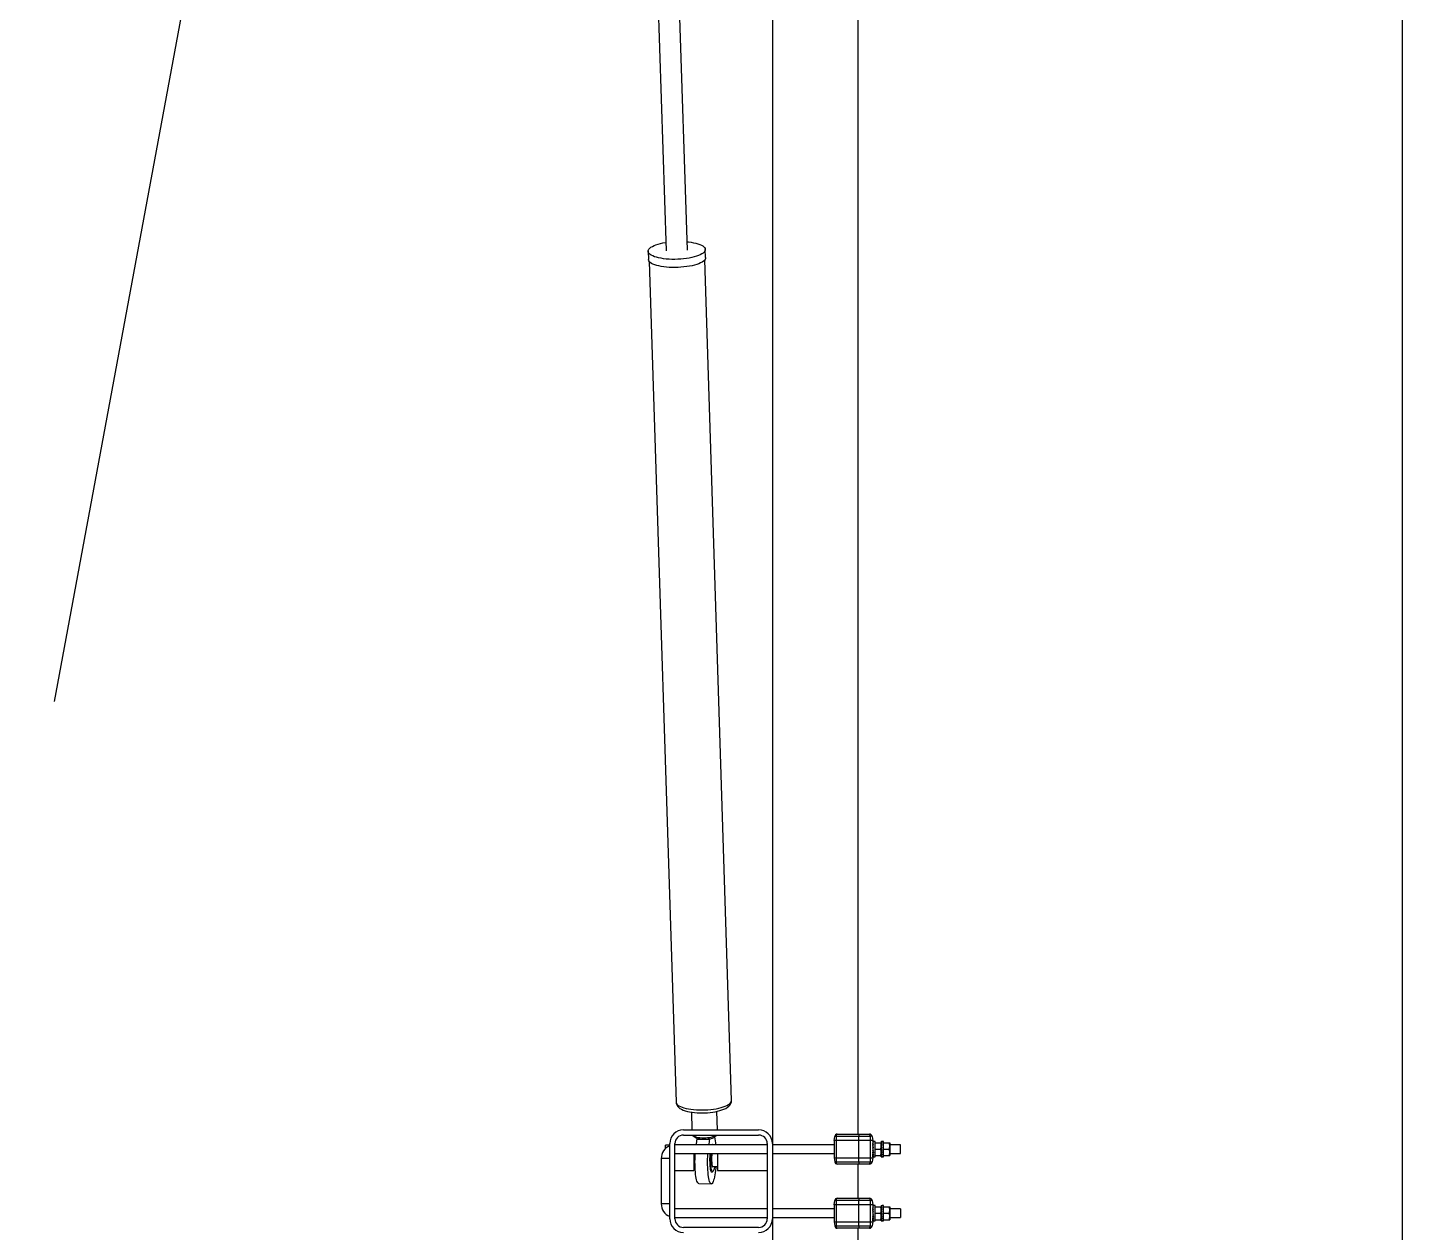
# Model space of a CAD drawing. Header units: feet. Extents: x 0.3 to 98.5, y -18.6 to 31.5.
# Drawn here: x 87.073 to 88.375, y -6.247 to -5.107 of the extents above; entities that cross this region are included whole.
import ezdxf

# ---------------------------------------------------------------- set-up
doc = ezdxf.new("R2010")
doc.units = ezdxf.units.FT
doc.header["$MEASUREMENT"] = 0
doc.layers.add('G-NPLT', color=67, linetype='Continuous', plot=False)

msp = doc.modelspace()

# ---------------------------------------------------------------- linework, layer by layer
at = {"color": 7, "linetype": 'Continuous', "lineweight": 25}
for p, q in [((87.66445, -4.90342), (87.67768, -5.318)), ((87.6979, -5.31735), (87.68467, -4.90275)), ((87.77832, -4.95649), (87.77832, -8.19363)), ((87.85931, -4.95649), (87.85931, -6.15409)), ((87.66069, -5.31854), (87.66094, -5.32622)), ((87.71513, -5.32449), (87.71488, -5.31681)), ((87.66181, -5.32825), (87.68719, -6.1238)), ((87.73977, -6.12212), (87.71439, -5.32657)), ((87.70166, -6.13328), (87.7022, -6.15004)), ((87.72649, -6.15004), (87.72593, -6.13251)), ((87.69415, -6.15004), (87.76537, -6.15004)), ((87.69415, -6.1549), (87.76537, -6.1549)), ((87.70304, -6.15531), (87.70513, -6.15706)), ((87.72398, -6.15646), (87.72562, -6.1549)), ((87.8369, -6.16016), (87.83738, -6.15622)), ((87.83886, -6.15622), (87.83874, -6.16016)), ((87.87089, -6.15622), (87.83886, -6.15622)), ((87.83979, -6.15409), (87.87042, -6.15409)), ((87.86002, -6.15622), (87.85996, -6.16016)), ((87.87089, -6.15622), (87.87089, -6.18028)), ((87.87283, -6.15622), (87.87331, -6.16016)), ((87.6812, -6.16461), (87.67716, -6.16461)), ((87.67716, -6.16775), (87.67716, -6.16461)), ((87.6812, -6.23421), (87.6812, -6.16299)), ((87.68606, -6.23421), (87.68606, -6.16299)), ((87.77346, -6.1642), (87.68606, -6.1642)), ((87.70722, -6.15808), (87.70688, -6.15872)), ((87.70688, -6.15872), (87.71884, -6.15901)), ((87.71918, -6.15836), (87.71884, -6.15901)), ((87.77346, -6.16299), (87.77346, -6.23421)), ((87.8369, -6.1642), (87.77832, -6.1642)), ((87.87331, -6.16016), (87.8369, -6.16016)), ((87.8369, -6.16016), (87.8369, -6.17634)), ((87.83874, -6.16016), (87.83874, -6.17634)), ((87.85996, -6.16016), (87.85996, -6.17634)), ((87.87331, -6.16016), (87.87331, -6.17634)), ((87.87331, -6.16097), (87.87412, -6.16097)), ((87.87331, -6.16097), (87.87334, -6.16141)), ((87.87331, -6.16141), (87.87412, -6.16141)), ((87.87331, -6.16141), (87.87339, -6.16267)), ((87.87337, -6.16235), (87.87331, -6.16235)), ((87.87331, -6.16267), (87.87412, -6.16267)), ((87.87331, -6.16267), (87.87339, -6.16373)), ((87.87331, -6.16461), (87.87412, -6.16461)), ((87.87331, -6.16461), (87.87339, -6.1653)), ((87.87412, -6.16952), (87.87331, -6.16699)), ((87.87331, -6.16699), (87.87412, -6.16699)), ((87.87331, -6.16952), (87.87339, -6.16927)), ((87.87331, -6.16952), (87.87412, -6.16952)), ((87.87339, -6.16927), (87.87405, -6.16927)), ((87.87558, -6.16097), (87.87412, -6.16097)), ((87.87558, -6.17553), (87.87558, -6.16097)), ((87.87558, -6.16218), (87.88141, -6.16218)), ((87.87558, -6.16825), (87.88086, -6.16825)), ((87.88141, -6.16097), (87.88222, -6.16097)), ((87.88141, -6.16097), (87.88143, -6.16141)), ((87.88141, -6.16141), (87.88222, -6.16141)), ((87.88141, -6.16141), (87.88148, -6.16267)), ((87.88141, -6.16218), (87.88141, -6.17432)), ((87.88146, -6.16235), (87.88141, -6.16235)), ((87.88141, -6.16267), (87.88222, -6.16267)), ((87.88141, -6.16267), (87.88148, -6.16373)), ((87.88141, -6.16461), (87.88222, -6.16461)), ((87.88141, -6.16461), (87.88148, -6.1653)), ((87.88222, -6.16952), (87.88141, -6.16699)), ((87.88141, -6.16699), (87.88222, -6.16699)), ((87.88141, -6.16952), (87.88148, -6.16927)), ((87.88141, -6.16952), (87.88222, -6.16952)), ((87.88148, -6.16927), (87.88214, -6.16927)), ((87.88367, -6.16097), (87.88222, -6.16097)), ((87.88367, -6.17553), (87.88367, -6.16097)), ((87.88367, -6.16218), (87.8895, -6.16218)), ((87.88367, -6.16825), (87.88896, -6.16825)), ((87.8895, -6.16218), (87.8895, -6.17432)), ((87.89971, -6.1642), (87.8895, -6.1642)), ((87.89971, -6.1723), (87.89971, -6.1642)), ((87.67311, -6.17715), (87.67311, -6.22004)), ((87.68606, -6.1723), (87.77346, -6.1723)), ((87.70386, -6.1723), (87.70386, -6.18848)), ((87.72652, -6.1723), (87.72652, -6.18848)), ((87.77832, -6.1723), (87.8369, -6.1723)), ((87.8369, -6.17634), (87.87331, -6.17634)), ((87.8369, -6.17634), (87.83738, -6.18028)), ((87.83874, -6.17634), (87.83886, -6.18028)), ((87.83886, -6.18028), (87.87089, -6.18028)), ((87.87042, -6.18241), (87.83979, -6.18241)), ((87.85931, -6.18241), (87.85931, -6.21478)), ((87.85996, -6.17634), (87.86002, -6.18028)), ((87.87331, -6.17634), (87.87283, -6.18028)), ((87.87331, -6.17189), (87.87339, -6.1712)), ((87.87331, -6.17189), (87.87412, -6.17189)), ((87.87331, -6.17383), (87.87339, -6.17277)), ((87.87331, -6.17383), (87.87412, -6.17383)), ((87.87331, -6.1751), (87.87338, -6.17396)), ((87.87331, -6.17415), (87.87337, -6.17415)), ((87.87331, -6.1751), (87.87412, -6.1751)), ((87.87331, -6.17553), (87.87334, -6.17512)), ((87.87331, -6.17553), (87.87558, -6.17553)), ((87.87339, -6.1712), (87.87388, -6.1712)), ((87.87339, -6.17277), (87.87365, -6.17277)), ((87.87558, -6.17432), (87.88141, -6.17432)), ((87.88141, -6.17189), (87.88148, -6.1712)), ((87.88141, -6.17189), (87.88222, -6.17189)), ((87.88141, -6.17383), (87.88148, -6.17277)), ((87.88141, -6.17383), (87.88222, -6.17383)), ((87.88141, -6.1751), (87.88147, -6.17396)), ((87.88141, -6.17415), (87.88146, -6.17415)), ((87.88141, -6.1751), (87.88222, -6.1751)), ((87.88141, -6.17553), (87.88143, -6.17512)), ((87.88141, -6.17553), (87.88367, -6.17553)), ((87.88148, -6.1712), (87.88197, -6.1712)), ((87.88148, -6.17277), (87.88174, -6.17277)), ((87.88367, -6.17432), (87.8895, -6.17432)), ((87.8895, -6.1723), (87.89971, -6.1723)), ((87.68606, -6.18848), (87.70386, -6.18848)), ((87.70386, -6.18484), (87.70519, -6.18484)), ((87.72171, -6.18484), (87.72652, -6.18484)), ((87.72652, -6.18848), (87.77346, -6.18848)), ((87.70863, -6.20088), (87.72059, -6.20116)), ((87.8369, -6.22085), (87.83738, -6.21692)), ((87.87331, -6.22085), (87.8369, -6.22085)), ((87.8369, -6.22085), (87.8369, -6.23704)), ((87.83886, -6.21692), (87.83874, -6.22085)), ((87.83874, -6.22085), (87.83874, -6.23704)), ((87.87089, -6.21692), (87.83886, -6.21692)), ((87.83979, -6.21478), (87.87042, -6.21478)), ((87.86002, -6.21692), (87.85996, -6.22085)), ((87.85996, -6.22085), (87.85996, -6.23704)), ((87.87089, -6.21692), (87.87089, -6.24098)), ((87.87283, -6.21692), (87.87331, -6.22085)), ((87.87331, -6.22085), (87.87331, -6.23704)), ((87.87331, -6.22166), (87.87412, -6.22166)), ((87.87331, -6.22166), (87.87334, -6.2221)), ((87.87558, -6.22166), (87.87412, -6.22166)), ((87.87558, -6.23623), (87.87558, -6.22166)), ((87.88141, -6.22166), (87.88222, -6.22166)), ((87.88141, -6.22166), (87.88143, -6.2221)), ((87.88367, -6.22166), (87.88222, -6.22166)), ((87.88367, -6.23623), (87.88367, -6.22166)), ((87.77346, -6.2249), (87.68606, -6.2249)), ((87.68606, -6.23299), (87.77346, -6.23299)), ((87.8369, -6.2249), (87.77832, -6.2249)), ((87.77832, -6.23299), (87.8369, -6.23299)), ((87.87331, -6.2221), (87.87412, -6.2221)), ((87.87331, -6.2221), (87.87339, -6.22337)), ((87.87337, -6.22305), (87.87331, -6.22305)), ((87.87331, -6.22337), (87.87412, -6.22337)), ((87.87331, -6.22337), (87.87339, -6.22443)), ((87.87331, -6.22531), (87.87412, -6.22531)), ((87.87331, -6.22531), (87.87339, -6.226)), ((87.87412, -6.23021), (87.87331, -6.22768)), ((87.87331, -6.22768), (87.87412, -6.22768)), ((87.87331, -6.23021), (87.87339, -6.22997)), ((87.87331, -6.23021), (87.87412, -6.23021)), ((87.87331, -6.23259), (87.87339, -6.2319)), ((87.87331, -6.23259), (87.87412, -6.23259)), ((87.87331, -6.23453), (87.87339, -6.23346)), ((87.87331, -6.23453), (87.87412, -6.23453)), ((87.87331, -6.23579), (87.87338, -6.23466)), ((87.87339, -6.22997), (87.87405, -6.22997)), ((87.87339, -6.2319), (87.87388, -6.2319)), ((87.87339, -6.23346), (87.87365, -6.23346)), ((87.87558, -6.22288), (87.88141, -6.22288)), ((87.87558, -6.22895), (87.88086, -6.22895)), ((87.88141, -6.2221), (87.88222, -6.2221)), ((87.88141, -6.2221), (87.88148, -6.22337)), ((87.88141, -6.22288), (87.88141, -6.23502)), ((87.88146, -6.22305), (87.88141, -6.22305)), ((87.88141, -6.22337), (87.88222, -6.22337)), ((87.88141, -6.22337), (87.88148, -6.22443)), ((87.88141, -6.22531), (87.88222, -6.22531)), ((87.88141, -6.22531), (87.88148, -6.226)), ((87.88222, -6.23021), (87.88141, -6.22768)), ((87.88141, -6.22768), (87.88222, -6.22768)), ((87.88141, -6.23021), (87.88148, -6.22997)), ((87.88141, -6.23021), (87.88222, -6.23021)), ((87.88141, -6.23259), (87.88148, -6.2319)), ((87.88141, -6.23259), (87.88222, -6.23259)), ((87.88141, -6.23453), (87.88148, -6.23346)), ((87.88141, -6.23453), (87.88222, -6.23453)), ((87.88141, -6.23579), (87.88147, -6.23466)), ((87.88148, -6.22997), (87.88214, -6.22997)), ((87.88148, -6.2319), (87.88197, -6.2319)), ((87.88148, -6.23346), (87.88174, -6.23346)), ((87.88367, -6.22288), (87.8895, -6.22288)), ((87.88367, -6.22895), (87.88896, -6.22895)), ((87.8895, -6.22288), (87.8895, -6.23502)), ((87.89971, -6.2249), (87.8895, -6.2249)), ((87.8895, -6.23299), (87.89971, -6.23299)), ((87.89971, -6.2249), (87.89971, -6.23299)), ((87.76537, -6.2423), (87.69415, -6.2423)), ((87.8369, -6.23704), (87.87331, -6.23704)), ((87.8369, -6.23704), (87.83738, -6.24098)), ((87.83874, -6.23704), (87.83886, -6.24098)), ((87.83886, -6.24098), (87.87089, -6.24098)), ((87.87042, -6.24311), (87.83979, -6.24311)), ((87.85931, -6.24311), (87.85931, -8.19363)), ((87.85996, -6.23704), (87.86002, -6.24098)), ((87.87331, -6.23704), (87.87283, -6.24098)), ((87.87331, -6.23484), (87.87337, -6.23484)), ((87.87331, -6.23579), (87.87412, -6.23579)), ((87.87331, -6.23623), (87.87334, -6.23582)), ((87.87331, -6.23623), (87.87558, -6.23623)), ((87.87558, -6.23502), (87.88141, -6.23502)), ((87.88141, -6.23484), (87.88146, -6.23484)), ((87.88141, -6.23579), (87.88222, -6.23579)), ((87.88141, -6.23623), (87.88143, -6.23582)), ((87.88141, -6.23623), (87.88367, -6.23623)), ((87.88367, -6.23502), (87.8895, -6.23502))]:
    msp.add_line(p, q, dxfattribs=at)
at = {"color": 8, "linetype": 'Continuous', "lineweight": 25}
for p, q in [((87.6812, -6.17715), (87.67311, -6.17715)), ((87.6812, -6.22004), (87.67311, -6.22004))]:
    msp.add_line(p, q, dxfattribs=at)
at = {"color": 7}
msp.add_lwpolyline([(87.46912, -4.04107), (87.29575, -4.7916), (87.07323, -4.89797), (87.42851, -4.9436), (87.22185, -5.0782), (87.09861, -5.74472)], dxfattribs=at)
at = {"color": 7, "linetype": 'Continuous', "lineweight": 25, "flags": 128}
for points in [[(87.68327, -5.32616), (87.68055, -5.32605), (87.6779, -5.32585), (87.67536, -5.32556), (87.67295, -5.32519), (87.67069, -5.32474), (87.66862, -5.32422), (87.66676, -5.32362), (87.66511, -5.32296), (87.6637, -5.32225), (87.66255, -5.32149), (87.66167, -5.32069), (87.66107, -5.31985), (87.66074, -5.319), (87.66071, -5.31813), (87.66096, -5.31725), (87.6615, -5.31638), (87.66231, -5.31552), (87.6634, -5.31469), (87.66474, -5.31388), (87.66633, -5.31312), (87.66814, -5.3124), (87.67016, -5.31175), (87.67237, -5.31115), (87.67475, -5.31062), (87.67726, -5.31017), (87.67743, -5.31014)], [(87.69765, -5.3095), (87.69896, -5.30963), (87.70144, -5.30996), (87.70378, -5.31037), (87.70594, -5.31086), (87.70791, -5.31142), (87.70967, -5.31205), (87.7112, -5.31273), (87.71248, -5.31347), (87.7135, -5.31426), (87.71424, -5.31507), (87.7147, -5.31592), (87.71488, -5.31679), (87.71478, -5.31766), (87.71438, -5.31854), (87.71371, -5.3194), (87.71275, -5.32025), (87.71154, -5.32107), (87.71007, -5.32185), (87.70837, -5.32259), (87.70645, -5.32328), (87.70433, -5.32391), (87.70203, -5.32447), (87.69959, -5.32496), (87.69702, -5.32537), (87.69435, -5.32571), (87.69161, -5.32595), (87.68883, -5.32611), (87.68604, -5.32618), (87.68327, -5.32616)], [(87.68351, -5.33384), (87.68079, -5.33373), (87.67814, -5.33353), (87.6756, -5.33324), (87.67319, -5.33287), (87.67094, -5.33242), (87.66887, -5.3319), (87.667, -5.33131), (87.66535, -5.33065), (87.66395, -5.32994), (87.6628, -5.32917), (87.66192, -5.32837), (87.66131, -5.32754), (87.66099, -5.32668), (87.66094, -5.32622)], [(87.71513, -5.32449), (87.71502, -5.32535), (87.71463, -5.32622), (87.71395, -5.32709), (87.713, -5.32793), (87.71178, -5.32875), (87.71032, -5.32954), (87.70861, -5.33028), (87.70669, -5.33096), (87.70457, -5.33159), (87.70228, -5.33216), (87.69983, -5.33265), (87.69726, -5.33306), (87.69459, -5.33339), (87.69185, -5.33364), (87.68908, -5.33379), (87.68629, -5.33386), (87.68351, -5.33384)], [(87.68722, -6.1238), (87.68727, -6.12461), (87.68759, -6.12581), (87.68811, -6.1269), (87.68882, -6.1279), (87.68972, -6.12882), (87.69085, -6.1297), (87.69226, -6.13054), (87.69396, -6.13132), (87.69586, -6.13199), (87.6979, -6.13255), (87.70005, -6.13302), (87.7023, -6.13338), (87.70464, -6.13366), (87.70706, -6.13386), (87.70952, -6.13397), (87.71203, -6.13399), (87.71454, -6.13393), (87.71704, -6.13378), (87.71951, -6.13355), (87.72192, -6.13324), (87.72426, -6.13285), (87.7265, -6.13239), (87.72864, -6.13184), (87.73065, -6.13121), (87.73252, -6.13049), (87.73426, -6.12966), (87.73586, -6.1287), (87.73713, -6.12771), (87.73811, -6.12669), (87.73885, -6.12563), (87.73937, -6.12452), (87.73968, -6.12336), (87.73976, -6.12215)], [(87.70264, -6.1549), (87.70271, -6.15499), (87.70332, -6.15552), (87.70418, -6.15601), (87.70528, -6.15644), (87.7066, -6.15681), (87.70811, -6.15711), (87.70976, -6.15733), (87.71152, -6.15746), (87.71336, -6.15751), (87.71521, -6.15746), (87.71705, -6.15733), (87.71883, -6.15711), (87.72051, -6.15681), (87.72204, -6.15644), (87.7234, -6.156), (87.72455, -6.15551), (87.72546, -6.15498), (87.72557, -6.1549)], [(87.83886, -6.15622), (87.83896, -6.15539), (87.83917, -6.1547), (87.83946, -6.15425), (87.83979, -6.15409)], [(87.72166, -6.16392), (87.7216, -6.1639), (87.72127, -6.16393), (87.72098, -6.1642)], [(87.70863, -6.20088), (87.70861, -6.20088), (87.70817, -6.20071), (87.70775, -6.20026), (87.70734, -6.19954), (87.70695, -6.19854), (87.70659, -6.19728), (87.70626, -6.19578), (87.70597, -6.19405), (87.70572, -6.19212), (87.7055, -6.19), (87.70533, -6.18773), (87.70521, -6.18532), (87.70513, -6.18281), (87.7051, -6.18023), (87.70512, -6.1776), (87.70519, -6.17497), (87.7053, -6.17235), (87.7053, -6.1723)], [(87.72484, -6.18484), (87.72474, -6.18596), (87.7245, -6.18835), (87.72421, -6.1906), (87.7239, -6.19269), (87.72355, -6.1946), (87.72317, -6.1963), (87.72277, -6.19776), (87.72234, -6.19898), (87.72191, -6.19994), (87.72147, -6.20063), (87.72102, -6.20104), (87.72057, -6.20116), (87.72014, -6.201), (87.71971, -6.20055), (87.7193, -6.19982), (87.71892, -6.19883), (87.71856, -6.19757), (87.71823, -6.19607), (87.71793, -6.19434), (87.71768, -6.19241), (87.71746, -6.19029), (87.71729, -6.18801), (87.71717, -6.18561), (87.71709, -6.1831), (87.71706, -6.18052), (87.71708, -6.17789), (87.71715, -6.17526), (87.71726, -6.17264), (87.71728, -6.1723)], [(87.71924, -6.1723), (87.71916, -6.17329), (87.71905, -6.1752), (87.71898, -6.17714), (87.71897, -6.17908), (87.719, -6.18097), (87.71909, -6.18276), (87.71922, -6.18443), (87.71939, -6.18593), (87.7196, -6.18722), (87.71985, -6.18829), (87.72013, -6.1891), (87.72043, -6.18963), (87.72075, -6.18989), (87.72104, -6.18987)], [(87.72361, -6.18484), (87.7235, -6.18547), (87.72323, -6.18676), (87.72294, -6.18782), (87.72263, -6.18862), (87.72231, -6.18915), (87.72198, -6.1894), (87.72166, -6.18934), (87.72136, -6.189), (87.72107, -6.18838), (87.72081, -6.18748), (87.72057, -6.18634), (87.72038, -6.18498), (87.72023, -6.18343), (87.72012, -6.18172), (87.72007, -6.17991), (87.72006, -6.17802), (87.7201, -6.17611), (87.72019, -6.17421), (87.72032, -6.17238), (87.72033, -6.1723)], [(87.72082, -6.17945), (87.72089, -6.18086), (87.72101, -6.18212), (87.72117, -6.1832), (87.72136, -6.18405), (87.72159, -6.18464), (87.72183, -6.18496), (87.72209, -6.18498), (87.72226, -6.18484)], [(87.83979, -6.18241), (87.83946, -6.18226), (87.83917, -6.1818), (87.83896, -6.18112), (87.83886, -6.18028)], [(87.83886, -6.21692), (87.83896, -6.21608), (87.83917, -6.21539), (87.83946, -6.21494), (87.83979, -6.21478)], [(87.83979, -6.24311), (87.83946, -6.24295), (87.83917, -6.2425), (87.83896, -6.24181), (87.83886, -6.24098)]]:
    msp.add_lwpolyline(points, dxfattribs=at)
at = {"color": 8, "linetype": 'Continuous', "lineweight": 25, "flags": 128}
msp.add_lwpolyline([(87.68719, -6.1238), (87.68721, -6.12406), (87.68747, -6.12491), (87.68801, -6.12574), (87.68884, -6.12653), (87.68993, -6.12729), (87.69128, -6.128), (87.69287, -6.12866), (87.69469, -6.12925), (87.69672, -6.12978), (87.69893, -6.13022), (87.7013, -6.13059), (87.7038, -6.13088), (87.70641, -6.13108), (87.70909, -6.13119), (87.71183, -6.13121), (87.71458, -6.13114), (87.71732, -6.13098), (87.72002, -6.13073), (87.72264, -6.1304), (87.72517, -6.12999), (87.72756, -6.12949), (87.72981, -6.12893), (87.73187, -6.1283), (87.73373, -6.12762), (87.73537, -6.12688), (87.73678, -6.1261), (87.73792, -6.12528), (87.7388, -6.12444), (87.7394, -6.12358), (87.73971, -6.12272), (87.73977, -6.12212)], dxfattribs=at)
at = {"color": 7, "linetype": 'Continuous', "lineweight": 25}
for centre, radius, start, end in [((87.69415, -6.16299), 0.01295, 90, 180), ((87.69415, -6.16299), 0.00809, 90, 180), ((87.7183, -6.14911), 0.00929, 275.47448, 307.74258), ((87.66984, -6.16801), 0.05524, 3.9531, 11.96481), ((87.76537, -6.16299), 0.01295, 0, 90), ((87.76537, -6.16299), 0.00809, 0, 90), ((87.83979, -6.15652), 0.00243, 90, 173), ((87.83812, -6.15977), 0.00362, 78.20838, 101.79162), ((87.86789, -6.15576), 0.00304, 351.25327, 33.37454), ((87.87042, -6.15652), 0.00243, 7, 90), ((87.87186, -6.16026), 0.00415, 76.46305, 103.53695), ((87.68606, -6.17715), 0.01295, 112.02431, 180), ((87.70855, -6.15265), 0.00559, 232.18061, 256.17556), ((87.77605, -6.17258), 0.07055, 168.66776, 173.17984), ((87.71302, -6.13713), 0.02174, 254.52701, 269.57849), ((87.71366, -6.12872), 0.03016, 268.47509, 280.55017), ((87.78733, -6.17275), 0.06985, 168.65587, 172.97475), ((87.71519, -6.17675), 0.01436, 60.83729, 63.24132), ((87.87192, -6.16535), 0.00949, 0.78245, 19.47371), ((87.87211, -6.16512), 0.0093, 340.33173, 359.41212), ((87.87183, -6.17143), 0.00958, 0.86772, 19.38844), ((87.88001, -6.16535), 0.00949, 0.78245, 19.47371), ((87.8802, -6.16512), 0.0093, 340.33173, 359.41212), ((87.87992, -6.17143), 0.00958, 0.86772, 19.38844), ((87.76473, -6.17797), 0.04393, 172.58663, 181.93466), ((87.83812, -6.17674), 0.00362, 258.20816, 281.79184), ((87.83979, -6.17999), 0.00243, 187, 270), ((87.86789, -6.18074), 0.00304, 326.62546, 8.74673), ((87.87042, -6.17999), 0.00243, 270, 353), ((87.87186, -6.17624), 0.00415, 256.46305, 283.53695), ((87.87192, -6.17116), 0.00949, 340.52369, 359.22015), ((87.88001, -6.17116), 0.00949, 340.52369, 359.22015), ((87.71519, -6.17675), 0.01436, 293.99961, 298.62315), ((87.68606, -6.22004), 0.01295, 180, 247.97569), ((87.83979, -6.21721), 0.00243, 90, 173), ((87.83812, -6.22046), 0.00362, 78.20838, 101.79162), ((87.86789, -6.21645), 0.00304, 351.25327, 33.37454), ((87.87042, -6.21721), 0.00243, 7, 90), ((87.87186, -6.22095), 0.00415, 76.46305, 103.53695), ((87.69415, -6.23421), 0.01295, 180, 270), ((87.69415, -6.23421), 0.00809, 180, 270), ((87.76537, -6.23421), 0.00809, 270, 0), ((87.76537, -6.23421), 0.01295, 270, 0), ((87.87192, -6.22604), 0.00949, 0.78245, 19.47371), ((87.87211, -6.22582), 0.0093, 340.33173, 359.41212), ((87.87183, -6.23213), 0.00958, 0.86772, 19.38844), ((87.87192, -6.23185), 0.00949, 340.52369, 359.22015), ((87.88001, -6.22604), 0.00949, 0.78245, 19.47371), ((87.8802, -6.22582), 0.0093, 340.33173, 359.41212), ((87.87992, -6.23213), 0.00958, 0.86772, 19.38844), ((87.88001, -6.23185), 0.00949, 340.52369, 359.22015), ((87.83812, -6.23743), 0.00362, 258.20816, 281.79184), ((87.83979, -6.24068), 0.00243, 187, 270), ((87.86789, -6.24144), 0.00304, 326.62546, 8.74673), ((87.87042, -6.24068), 0.00243, 270, 353), ((87.87186, -6.23694), 0.00415, 256.46305, 283.53695)]:
    msp.add_arc(centre, radius, start, end, dxfattribs=at)
for centre, major_axis, ratio, start_param, end_param in [((87.86031, -6.15652), (0, 0.00243), 0.1210087, 0, 1.4486233), ((87.87372, -6.16825), (-0.00045, 0.00728), 0.3139957, 5.9147624, 6.2638283), ((87.87372, -6.16825), (-0.00126, 0.00728), 0.2696128, 5.5384766, 5.8875424), ((87.87372, -6.16825), (-0.00186, 0.00727), 0.1935412, 5.1866283, 5.5356941), ((87.87372, -6.16825), (-0.00221, 0.00728), 0.1002607, 4.8564549, 5.2055207), ((87.87372, -6.16825), (-0.00221, 0.00728), 0.1002607, 1.7148622, 2.0639281), ((87.87372, -6.16825), (-0.0015, 0.00589), 0.1935412, 5.328746, 5.5356941), ((87.87372, -6.16825), (-0.00179, 0.00589), 0.1002607, 4.8980999, 5.2055207), ((87.88181, -6.16825), (-0.00045, 0.00728), 0.3139957, 5.9147624, 6.2638283), ((87.88181, -6.16825), (-0.00126, 0.00728), 0.2696128, 5.5384766, 5.8875424), ((87.88181, -6.16825), (-0.00186, 0.00727), 0.1935412, 5.1866283, 5.5356941), ((87.88181, -6.16825), (-0.00221, 0.00728), 0.1002607, 4.8564549, 5.2055207), ((87.88181, -6.16825), (-0.00221, 0.00728), 0.1002607, 1.7148622, 2.0639281), ((87.88181, -6.16825), (-0.0015, 0.00589), 0.1935412, 5.328746, 5.5356941), ((87.88181, -6.16825), (-0.00179, 0.00589), 0.1002607, 4.8980999, 5.2055207), ((87.86031, -6.17999), (0, 0.00243), 0.1210087, 1.6929694, 3.1415927), ((87.87372, -6.16825), (-0.00186, 0.00727), 0.1935412, 2.0450356, 2.3941015), ((87.87372, -6.16825), (-0.00126, 0.00728), 0.2696128, 2.3968839, 2.7459498), ((87.87372, -6.16825), (-0.00045, 0.00728), 0.3139957, 2.7731698, 3.1222356), ((87.88181, -6.16825), (-0.00186, 0.00727), 0.1935412, 2.0450356, 2.3941015), ((87.88181, -6.16825), (-0.00126, 0.00728), 0.2696128, 2.3968839, 2.7459498), ((87.88181, -6.16825), (-0.00045, 0.00728), 0.3139957, 2.7731698, 3.1222356), ((87.86031, -6.21721), (0, 0.00243), 0.1210087, 0, 1.4486233), ((87.87372, -6.22895), (-0.00045, 0.00728), 0.3139957, 5.9147624, 6.2638283), ((87.88181, -6.22895), (-0.00045, 0.00728), 0.3139957, 5.9147624, 6.2638283), ((87.87372, -6.22895), (-0.00126, 0.00728), 0.2696128, 5.5384766, 5.8875424), ((87.87372, -6.22895), (-0.00186, 0.00727), 0.1935412, 5.1866283, 5.5356941), ((87.87372, -6.22895), (-0.00221, 0.00728), 0.1002607, 4.8564549, 5.2055207), ((87.87372, -6.22895), (-0.00221, 0.00728), 0.1002607, 1.7148622, 2.0639281), ((87.87372, -6.22895), (-0.00186, 0.00727), 0.1935412, 2.0450356, 2.3941015), ((87.87372, -6.22895), (-0.00126, 0.00728), 0.2696128, 2.3968839, 2.7459498), ((87.87372, -6.22895), (-0.0015, 0.00589), 0.1935412, 5.328746, 5.5356941), ((87.87372, -6.22895), (-0.00179, 0.00589), 0.1002607, 4.8980999, 5.2055207), ((87.88181, -6.22895), (-0.00126, 0.00728), 0.2696128, 5.5384766, 5.8875424), ((87.88181, -6.22895), (-0.00186, 0.00727), 0.1935412, 5.1866283, 5.5356941), ((87.88181, -6.22895), (-0.00221, 0.00728), 0.1002607, 4.8564549, 5.2055207), ((87.88181, -6.22895), (-0.00221, 0.00728), 0.1002607, 1.7148622, 2.0639281), ((87.88181, -6.22895), (-0.00186, 0.00727), 0.1935412, 2.0450356, 2.3941015), ((87.88181, -6.22895), (-0.00126, 0.00728), 0.2696128, 2.3968839, 2.7459498), ((87.88181, -6.22895), (-0.0015, 0.00589), 0.1935412, 5.328746, 5.5356941), ((87.88181, -6.22895), (-0.00179, 0.00589), 0.1002607, 4.8980999, 5.2055207), ((87.86031, -6.24068), (0, 0.00243), 0.1210087, 1.6929694, 3.1415927), ((87.87372, -6.22895), (-0.00045, 0.00728), 0.3139957, 2.7731698, 3.1222356), ((87.88181, -6.22895), (-0.00045, 0.00728), 0.3139957, 2.7731698, 3.1222356)]:
    msp.add_ellipse(centre, major_axis=major_axis, ratio=ratio, start_param=start_param, end_param=end_param, dxfattribs=at)
at = {"layer": 'G-NPLT'}
msp.add_lwpolyline([(88.37485, -12.80943), (88.37485, 10.31345)], dxfattribs=at)

doc.saveas('drawing.dxf')
